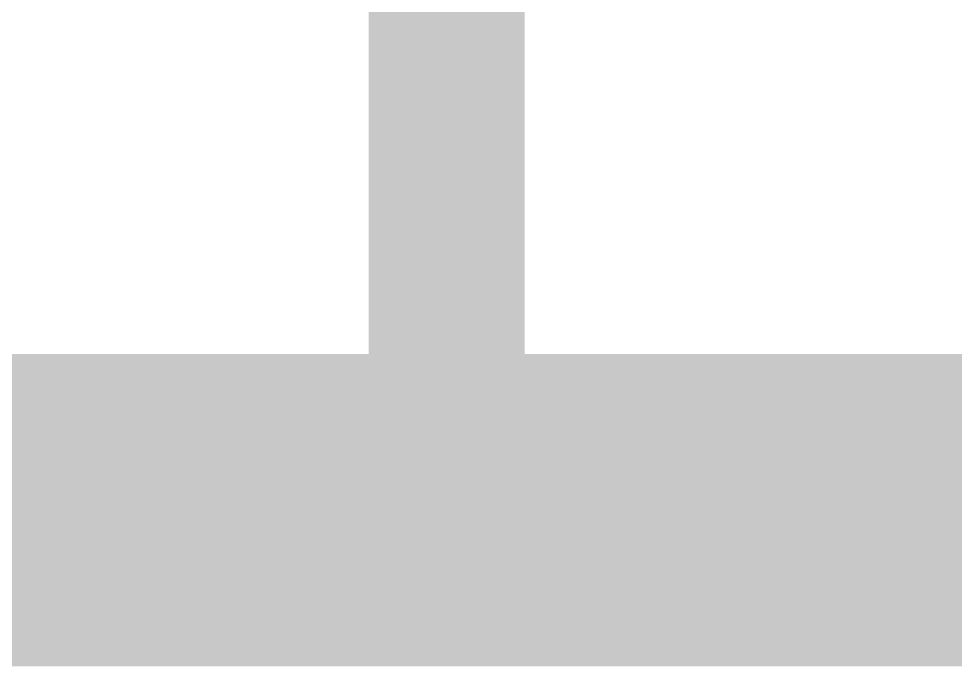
# Model space of a CAD drawing. Header units: inches. Extents: x -2 to 289, y -4 to 187.
# Drawn here: x 26.477 to 27.239, y -3.618 to -3.091 of the extents above; entities that cross this region are included whole.
import ezdxf

# ---------------------------------------------------------------- set-up
doc = ezdxf.new("R2010")
doc.units = ezdxf.units.IN
doc.layers.add('Board Outline', color=216, linetype='Continuous')
doc.layers.add('Top Overlay', color=2, linetype='Continuous')

# ---------------------------------------------------------------- blocks, each defined once
blk = doc.blocks.new('DB2ERM_5_08_14P_GN_215')
at = {"layer": 'Top Overlay', "const_width": 0.127}
for points in [[(-40.64, -3.83815), (-40.64, 2)], [(-40.64, -3.83815), (40.64, -3.83815)]]:
    blk.add_lwpolyline(points, dxfattribs=at)
at = {"layer": 'Top Overlay', "const_width": 0.0635}
blk.add_lwpolyline([(-40.67175, -3.83815, 1), (-40.60825, -3.83815, 1)], format="xyb", close=True, dxfattribs=at)
blk.add_lwpolyline([(-40.67175, -3.83815, 1), (-40.60825, -3.83815, 1)], format="xyb", close=True, dxfattribs=at)

msp = doc.modelspace()

# ---------------------------------------------------------------- linework, layer by layer
at = {"layer": 'Board Outline', "const_width": 0.254}
msp.add_lwpolyline([(1.47801, -3.49083), (135.38201, -3.49083)], dxfattribs=at)

# ---------------------------------------------------------------- block references
msp.add_blockref('DB2ERM_5_08_14P_GN_215', (67.46503, 0.37646))

doc.saveas('drawing.dxf')
